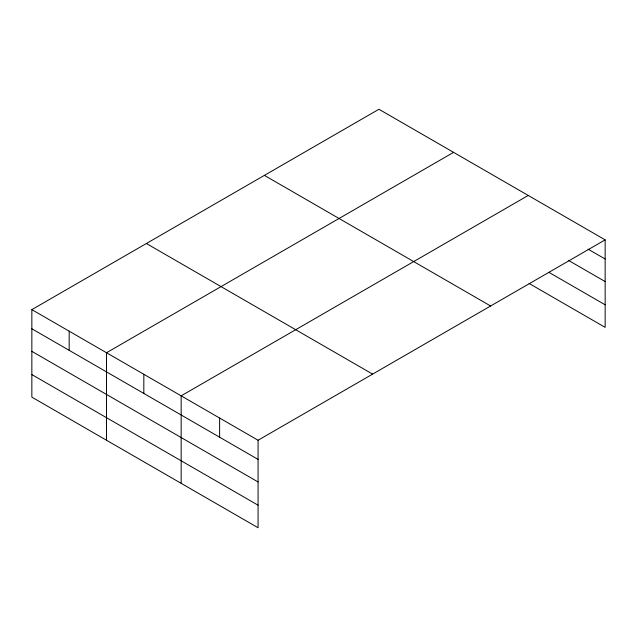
<?xml version="1.0" encoding="UTF-8"?>
<svg xmlns="http://www.w3.org/2000/svg" width="637" height="637" viewBox="0 0 637 637"><rect width="100%" height="100%" fill="white"/><g stroke="black" fill="none" stroke-linecap="round" stroke-linejoin="round"><path stroke-width="0.96" d="M31.85 309.638L258.073 440.247L258.073 527.747L31.85 397.138L31.85 309.638L378.927 109.253L605.15 239.862L605.15 327.362L529.092 283.449M453.584 152.354L106.506 352.739L106.506 440.239M528.232 195.455L181.155 395.84L181.155 483.34M258.073 440.247L605.15 239.862M588.055 249.147L605.15 259.012M568.403 260.35L605.15 281.57M548.744 272.246L605.15 304.805M264.395 175.382L490.617 305.991M146.383 243.509L372.605 374.118M31.85 328.788L258.073 459.396M31.85 351.345L258.073 481.954M31.85 374.58L258.073 505.189M219.614 418.039L219.614 437.197M143.827 374.285L143.827 393.443M69.178 331.184L69.178 350.342"/></g></svg>
